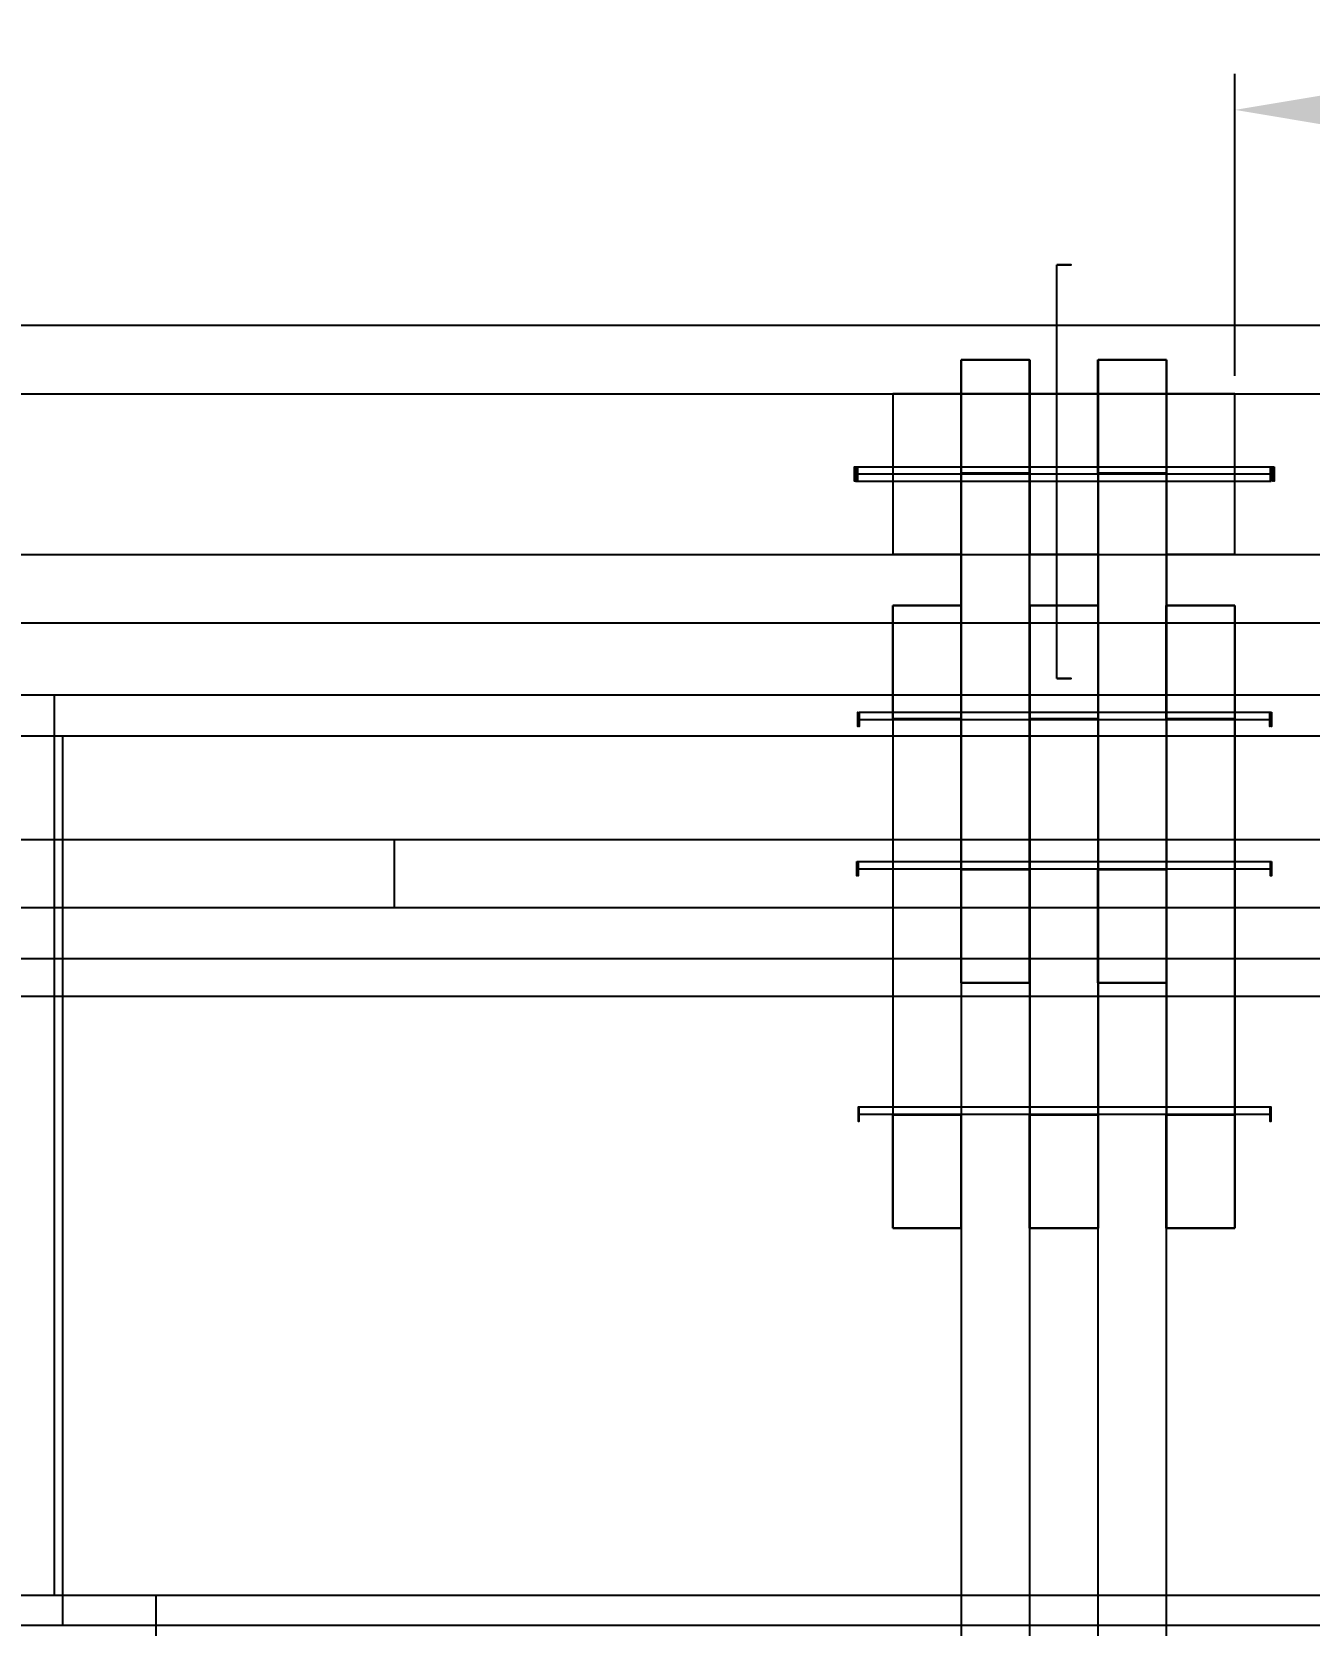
# Model space of a CAD drawing. Header units: millimetres. Extents: x -295 to 1561, y -7 to 1236.
# Drawn here: x -118.1 to -47.1, y 331.6 to 420.1 of the extents above; entities that cross this region are included whole.
import ezdxf

# ---------------------------------------------------------------- set-up
doc = ezdxf.new("R2010")
doc.units = ezdxf.units.MM
doc.header["$MEASUREMENT"] = 0
for name, color, linetype, true_color in [('00_主架構', 7, 'Continuous', 0x000000), ('00_主架構$01_小斜撐', 7, 'Continuous', 0x3f0000), ('00_主架構$02_大斜撐', 7, 'Continuous', 0x7f0000), ('00_主架構$03_橫撐', 7, 'Continuous', 0x3f0000), ('21_螺絲', 5, 'Continuous', 0x0000ff), ('99_尺寸標註', 7, 'Continuous', 0x7d26cd), ('竹編', 7, 'Continuous', 0x000000), ('草地', 7, 'Continuous', 0x000000)]:
    doc.layers.add(name, color=color, linetype=linetype, true_color=true_color)
doc.styles.add('Arial', font='arial.ttf')
doc.dimstyles.new('公釐 - 大模型', dxfattribs={"dimscale": 2, "dimtxt": 1, "dimasz": 3.5, "dimexe": 1, "dimexo": 0.5, "dimgap": 1, "dimtad": 1, "dimtoh": 1, "dimdec": 1, "dimzin": 1, "dimdsep": 46, "dimtxsty": 'Arial', "dimcen": 1, "dimadec": 0, "dimazin": 0, "dimtfac": 1, "dimtdec": 4, "dimtix": 1, "dimtmove": 1, "dimatfit": 3, "dimfxl": 0, "dimtolj": 1, "dimtzin": 1, "dimarcsym": 0})

# ---------------------------------------------------------------- blocks, each defined once
blk = doc.blocks.new('*D44')
at = {"layer": '99_尺寸標註', "color": 0, "lineweight": -2}
for p, q in [((-51.25, 401), (-51.25, 417.76)), ((0, 401), (0, 417.76)), ((-7, 415.76), (-44.25, 415.76))]:
    blk.add_line(p, q, dxfattribs=at)
at = {"layer": '99_尺寸標註', "color": 0}
for points in [[(-44.25, 416.926), (-44.25, 414.593), (-51.25, 415.76)], [(-7, 414.593), (-7, 416.926), (0, 415.76)]]:
    blk.add_solid(points, dxfattribs=at)
at = {"layer": 'Defpoints', "color": 0}
for p in [(-51.25, 415.76), (-51.25, 400), (0, 400)]:
    blk.add_point(p, dxfattribs=at)
at = {"layer": '99_尺寸標註', "color": 0, "insert": (-25.625, 418.781), "char_height": 2, "attachment_point": 5, "style": 'Arial'}
blk.add_mtext('\\A1;51.3', dxfattribs=at)

msp = doc.modelspace()

# ---------------------------------------------------------------- linework, layer by layer
at = {"layer": '00_主架構'}
for points in [[(-66.45, 400), (-68.35, 400), (-70.25, 400)], [(-70.25, 400), (-70.25, 400, 150), (-70.25, 400, 300)], [(-66.45, 400, 300), (-68.35, 400, 300), (-70.25, 400, 300)], [(-70.25, 400), (-70.25, 395.55), (-70.25, 391.1)], [(-70.25, 400, 300), (-70.25, 395.55, 300), (-70.25, 391.1, 300)], [(-66.45, 400, 300), (-64.55, 400, 300), (-62.65, 400, 300)], [(-66.45, 0, 300), (-66.45, 200, 300), (-66.45, 400, 300)], [(-66.45, 0, 291.1), (-66.45, 200, 291.1), (-66.45, 400, 291.1)], [(-62.65, 400, 291.1), (-64.55, 400, 291.1), (-66.45, 400, 291.1)], [(-66.45, 400, 291.1), (-66.45, 400, 295.55), (-66.45, 400, 300)], [(-66.45, 400, 8.9), (-64.55, 400, 8.9), (-62.65, 400, 8.9)], [(-66.45, 0, 8.9), (-66.45, 200, 8.9), (-66.45, 400, 8.9)], [(-66.45, 0), (-66.45, 200), (-66.45, 400)], [(-62.65, 400), (-64.55, 400), (-66.45, 400)], [(-66.45, 400), (-66.45, 400, 4.45), (-66.45, 400, 8.9)], [(-66.45, 391.1), (-66.45, 395.55), (-66.45, 400)], [(-66.45, 400), (-66.45, 400, 150), (-66.45, 400, 300)], [(-66.45, 391.1, 300), (-66.45, 395.55, 300), (-66.45, 400, 300)], [(-62.65, 0, 300), (-62.65, 200, 300), (-62.65, 400, 300)], [(-62.65, 0, 291.1), (-62.65, 200, 291.1), (-62.65, 400, 291.1)], [(-62.65, 400, 300), (-62.65, 400, 295.55), (-62.65, 400, 291.1)], [(-62.65, 0, 8.9), (-62.65, 200, 8.9), (-62.65, 400, 8.9)], [(-62.65, 0), (-62.65, 200), (-62.65, 400)], [(-62.65, 400, 8.9), (-62.65, 400, 4.45), (-62.65, 400)], [(-58.85, 400), (-60.75, 400), (-62.65, 400)], [(-62.65, 400), (-62.65, 400, 150), (-62.65, 400, 300)], [(-58.85, 400, 300), (-60.75, 400, 300), (-62.65, 400, 300)], [(-62.65, 400), (-62.65, 395.55), (-62.65, 391.1)], [(-62.65, 400, 300), (-62.65, 395.55, 300), (-62.65, 391.1, 300)], [(-58.85, 400, 300), (-56.95, 400, 300), (-55.05, 400, 300)], [(-58.85, 0, 300), (-58.85, 200, 300), (-58.85, 400, 300)], [(-58.85, 0, 291.1), (-58.85, 200, 291.1), (-58.85, 400, 291.1)], [(-55.05, 400, 291.1), (-56.95, 400, 291.1), (-58.85, 400, 291.1)], [(-58.85, 400, 291.1), (-58.85, 400, 295.55), (-58.85, 400, 300)], [(-58.85, 400, 8.9), (-56.95, 400, 8.9), (-55.05, 400, 8.9)], [(-58.85, 0, 8.9), (-58.85, 200, 8.9), (-58.85, 400, 8.9)], [(-58.85, 0), (-58.85, 200), (-58.85, 400)], [(-55.05, 400), (-56.95, 400), (-58.85, 400)], [(-58.85, 400), (-58.85, 400, 4.45), (-58.85, 400, 8.9)], [(-58.85, 391.1), (-58.85, 395.55), (-58.85, 400)], [(-58.85, 400), (-58.85, 400, 150), (-58.85, 400, 300)], [(-58.85, 391.1, 300), (-58.85, 395.55, 300), (-58.85, 400, 300)], [(-55.05, 0, 300), (-55.05, 200, 300), (-55.05, 400, 300)], [(-55.05, 0, 291.1), (-55.05, 200, 291.1), (-55.05, 400, 291.1)], [(-55.05, 400, 300), (-55.05, 400, 295.55), (-55.05, 400, 291.1)], [(-55.05, 0, 8.9), (-55.05, 200, 8.9), (-55.05, 400, 8.9)], [(-55.05, 0), (-55.05, 200), (-55.05, 400)], [(-55.05, 400, 8.9), (-55.05, 400, 4.45), (-55.05, 400)], [(-51.25, 400), (-53.15, 400), (-55.05, 400)], [(-55.05, 400), (-55.05, 400, 150), (-55.05, 400, 300)], [(-51.25, 400, 300), (-53.15, 400, 300), (-55.05, 400, 300)], [(-55.05, 400), (-55.05, 395.55), (-55.05, 391.1)], [(-55.05, 400, 300), (-55.05, 395.55, 300), (-55.05, 391.1, 300)], [(-51.25, 391.1), (-51.25, 395.55), (-51.25, 400)], [(-51.25, 400), (-51.25, 400, 150), (-51.25, 400, 300)], [(-51.25, 391.1, 300), (-51.25, 395.55, 300), (-51.25, 400, 300)], [(-70.25, 391.1), (-68.35, 391.1), (-66.45, 391.1)], [(-70.25, 391.1, 300), (-68.35, 391.1, 300), (-66.45, 391.1, 300)], [(-70.25, 391.1), (-70.25, 391.1, 150), (-70.25, 391.1, 300)], [(-66.45, 391.1), (-66.45, 391.1, 150), (-66.45, 391.1, 300)], [(-62.65, 391.1), (-60.75, 391.1), (-58.85, 391.1)], [(-62.65, 391.1, 300), (-60.75, 391.1, 300), (-58.85, 391.1, 300)], [(-62.65, 391.1), (-62.65, 391.1, 150), (-62.65, 391.1, 300)], [(-58.85, 391.1), (-58.85, 391.1, 150), (-58.85, 391.1, 300)], [(-55.05, 391.1), (-53.15, 391.1), (-51.25, 391.1)], [(-55.05, 391.1, 300), (-53.15, 391.1, 300), (-51.25, 391.1, 300)], [(-55.05, 391.1), (-55.05, 391.1, 150), (-55.05, 391.1, 300)], [(-51.25, 391.1), (-51.25, 391.1, 150), (-51.25, 391.1, 300)]]:
    msp.add_open_spline(points, degree=2, dxfattribs=at)
at = {"layer": '00_主架構$01_小斜撐'}
for points in [[(-66.462, 373.594, 11.751), (-66.462, 387.736, 25.893), (-66.462, 401.879, 40.035)], [(-62.662, 401.879, 40.035), (-64.562, 401.879, 40.035), (-66.462, 401.879, 40.035)], [(-66.462, 401.879, 40.035), (-66.462, 398.732, 43.182), (-66.462, 395.585, 46.329)], [(-66.454, 401.879, 259.965), (-64.554, 401.879, 259.965), (-62.654, 401.879, 259.965)], [(-66.454, 373.594, 288.249), (-66.454, 387.736, 274.107), (-66.454, 401.879, 259.965)], [(-66.454, 395.585, 253.671), (-66.454, 398.732, 256.818), (-66.454, 401.879, 259.965)], [(-62.662, 373.594, 11.751), (-62.662, 387.736, 25.893), (-62.662, 401.879, 40.035)], [(-62.662, 395.585, 46.329), (-62.662, 398.732, 43.182), (-62.662, 401.879, 40.035)], [(-62.654, 373.594, 288.249), (-62.654, 387.736, 274.107), (-62.654, 401.879, 259.965)], [(-62.654, 401.879, 259.965), (-62.654, 398.732, 256.818), (-62.654, 395.585, 253.671)], [(-58.862, 401.879, 40.035), (-56.962, 401.879, 40.035), (-55.062, 401.879, 40.035)], [(-58.862, 401.879, 40.035), (-58.862, 387.736, 25.893), (-58.862, 373.594, 11.751)], [(-58.862, 395.585, 46.329), (-58.862, 398.732, 43.182), (-58.862, 401.879, 40.035)], [(-55.054, 401.879, 259.965), (-56.954, 401.879, 259.965), (-58.854, 401.879, 259.965)], [(-58.854, 401.879, 259.965), (-58.854, 387.736, 274.107), (-58.854, 373.594, 288.249)], [(-58.854, 401.879, 259.965), (-58.854, 398.732, 256.818), (-58.854, 395.585, 253.671)], [(-55.062, 401.879, 40.035), (-55.062, 387.736, 25.893), (-55.062, 373.594, 11.751)], [(-55.062, 401.879, 40.035), (-55.062, 398.732, 43.182), (-55.062, 395.585, 46.329)], [(-55.054, 395.585, 253.671), (-55.054, 398.732, 256.818), (-55.054, 401.879, 259.965)], [(-55.054, 401.879, 259.965), (-55.054, 387.736, 274.107), (-55.054, 373.594, 288.249)], [(-66.462, 395.585, 46.329), (-64.562, 395.585, 46.329), (-62.662, 395.585, 46.329)], [(-66.462, 367.301, 18.044), (-66.462, 381.443, 32.186), (-66.462, 395.585, 46.329)], [(-66.454, 367.301, 281.956), (-66.454, 381.443, 267.814), (-66.454, 395.585, 253.671)], [(-62.654, 395.585, 253.671), (-64.554, 395.585, 253.671), (-66.454, 395.585, 253.671)], [(-62.662, 367.301, 18.044), (-62.662, 381.443, 32.186), (-62.662, 395.585, 46.329)], [(-62.654, 367.301, 281.956), (-62.654, 381.443, 267.814), (-62.654, 395.585, 253.671)], [(-55.062, 395.585, 46.329), (-56.962, 395.585, 46.329), (-58.862, 395.585, 46.329)], [(-58.862, 395.585, 46.329), (-58.862, 381.443, 32.186), (-58.862, 367.301, 18.044)], [(-58.854, 395.585, 253.671), (-56.954, 395.585, 253.671), (-55.054, 395.585, 253.671)], [(-58.854, 395.585, 253.671), (-58.854, 381.443, 267.814), (-58.854, 367.301, 281.956)], [(-55.062, 395.585, 46.329), (-55.062, 381.443, 32.186), (-55.062, 367.301, 18.044)], [(-55.054, 395.585, 253.671), (-55.054, 381.443, 267.814), (-55.054, 367.301, 281.956)], [(-70.262, 388.249, 26.406), (-68.362, 388.249, 26.406), (-66.462, 388.249, 26.406)], [(-70.262, 388.249, 26.406), (-70.262, 374.107, 12.264), (-70.262, 359.965, -1.879)], [(-70.262, 381.956, 32.699), (-70.262, 385.102, 29.552), (-70.262, 388.249, 26.406)], [(-66.454, 388.249, 273.594), (-68.354, 388.249, 273.594), (-70.254, 388.249, 273.594)], [(-70.254, 388.249, 273.594), (-70.254, 374.107, 287.736), (-70.254, 359.965, 301.879)], [(-70.254, 388.249, 273.594), (-70.254, 385.102, 270.448), (-70.254, 381.956, 267.301)], [(-66.462, 388.249, 26.406), (-66.462, 374.107, 12.264), (-66.462, 359.965, -1.879)], [(-66.462, 388.249, 26.406), (-66.462, 385.102, 29.552), (-66.462, 381.956, 32.699)], [(-66.454, 381.956, 267.301), (-66.454, 385.102, 270.448), (-66.454, 388.249, 273.594)], [(-66.454, 388.249, 273.594), (-66.454, 374.107, 287.736), (-66.454, 359.965, 301.879)], [(-62.662, 388.249, 26.406), (-60.762, 388.249, 26.406), (-58.862, 388.249, 26.406)], [(-62.662, 388.249, 26.406), (-62.662, 374.107, 12.264), (-62.662, 359.965, -1.879)], [(-62.662, 381.956, 32.699), (-62.662, 385.102, 29.552), (-62.662, 388.249, 26.406)], [(-58.854, 388.249, 273.594), (-60.754, 388.249, 273.594), (-62.654, 388.249, 273.594)], [(-62.654, 388.249, 273.594), (-62.654, 374.107, 287.736), (-62.654, 359.965, 301.879)], [(-62.654, 388.249, 273.594), (-62.654, 385.102, 270.448), (-62.654, 381.956, 267.301)], [(-58.862, 388.249, 26.406), (-58.862, 374.107, 12.264), (-58.862, 359.965, -1.879)], [(-58.862, 388.249, 26.406), (-58.862, 385.102, 29.552), (-58.862, 381.956, 32.699)], [(-58.854, 381.956, 267.301), (-58.854, 385.102, 270.448), (-58.854, 388.249, 273.594)], [(-58.854, 388.249, 273.594), (-58.854, 374.107, 287.736), (-58.854, 359.965, 301.879)], [(-55.068, 388.249, 26.406), (-53.168, 388.249, 26.406), (-51.268, 388.249, 26.406)], [(-55.068, 388.249, 26.406), (-55.068, 374.107, 12.264), (-55.068, 359.965, -1.879)], [(-55.068, 381.956, 32.699), (-55.068, 385.102, 29.552), (-55.068, 388.249, 26.406)], [(-51.259, 388.249, 273.594), (-53.159, 388.249, 273.594), (-55.059, 388.249, 273.594)], [(-55.059, 388.249, 273.594), (-55.059, 374.107, 287.736), (-55.059, 359.965, 301.879)], [(-55.059, 388.249, 273.594), (-55.059, 385.102, 270.448), (-55.059, 381.956, 267.301)], [(-51.268, 388.249, 26.406), (-51.268, 374.107, 12.264), (-51.268, 359.965, -1.879)], [(-51.268, 388.249, 26.406), (-51.268, 385.102, 29.552), (-51.268, 381.956, 32.699)], [(-51.259, 381.956, 267.301), (-51.259, 385.102, 270.448), (-51.259, 388.249, 273.594)], [(-51.259, 388.249, 273.594), (-51.259, 374.107, 287.736), (-51.259, 359.965, 301.879)], [(-66.462, 381.956, 32.699), (-68.362, 381.956, 32.699), (-70.262, 381.956, 32.699)], [(-70.262, 381.956, 32.699), (-70.262, 367.814, 18.557), (-70.262, 353.671, 4.415)], [(-70.254, 381.956, 267.301), (-68.354, 381.956, 267.301), (-66.454, 381.956, 267.301)], [(-70.254, 381.956, 267.301), (-70.254, 367.814, 281.443), (-70.254, 353.671, 295.585)], [(-66.462, 381.956, 32.699), (-66.462, 367.814, 18.557), (-66.462, 353.671, 4.415)], [(-66.454, 381.956, 267.301), (-66.454, 367.814, 281.443), (-66.454, 353.671, 295.585)], [(-58.862, 381.956, 32.699), (-60.762, 381.956, 32.699), (-62.662, 381.956, 32.699)], [(-62.662, 381.956, 32.699), (-62.662, 367.814, 18.557), (-62.662, 353.671, 4.415)], [(-62.654, 381.956, 267.301), (-60.754, 381.956, 267.301), (-58.854, 381.956, 267.301)], [(-62.654, 381.956, 267.301), (-62.654, 367.814, 281.443), (-62.654, 353.671, 295.585)], [(-58.862, 381.956, 32.699), (-58.862, 367.814, 18.557), (-58.862, 353.671, 4.415)], [(-58.854, 381.956, 267.301), (-58.854, 367.814, 281.443), (-58.854, 353.671, 295.585)], [(-51.268, 381.956, 32.699), (-53.168, 381.956, 32.699), (-55.068, 381.956, 32.699)], [(-55.068, 381.956, 32.699), (-55.068, 367.814, 18.557), (-55.068, 353.671, 4.415)], [(-55.059, 381.956, 267.301), (-53.159, 381.956, 267.301), (-51.259, 381.956, 267.301)], [(-55.059, 381.956, 267.301), (-55.059, 367.814, 281.443), (-55.059, 353.671, 295.585)], [(-51.268, 381.956, 32.699), (-51.268, 367.814, 18.557), (-51.268, 353.671, 4.415)], [(-51.259, 381.956, 267.301), (-51.259, 367.814, 281.443), (-51.259, 353.671, 295.585)], [(-62.662, 373.594, 11.751), (-64.562, 373.594, 11.751), (-66.462, 373.594, 11.751)], [(-66.462, 373.594, 11.751), (-66.462, 370.448, 14.898), (-66.462, 367.301, 18.044)], [(-66.454, 373.594, 288.249), (-64.554, 373.594, 288.249), (-62.654, 373.594, 288.249)], [(-66.454, 367.301, 281.956), (-66.454, 370.448, 285.102), (-66.454, 373.594, 288.249)], [(-62.662, 367.301, 18.044), (-62.662, 370.448, 14.898), (-62.662, 373.594, 11.751)], [(-62.654, 373.594, 288.249), (-62.654, 370.448, 285.102), (-62.654, 367.301, 281.956)], [(-58.862, 373.594, 11.751), (-56.962, 373.594, 11.751), (-55.062, 373.594, 11.751)], [(-58.862, 367.301, 18.044), (-58.862, 370.448, 14.898), (-58.862, 373.594, 11.751)], [(-55.054, 373.594, 288.249), (-56.954, 373.594, 288.249), (-58.854, 373.594, 288.249)], [(-58.854, 373.594, 288.249), (-58.854, 370.448, 285.102), (-58.854, 367.301, 281.956)], [(-55.062, 373.594, 11.751), (-55.062, 370.448, 14.898), (-55.062, 367.301, 18.044)], [(-55.054, 367.301, 281.956), (-55.054, 370.448, 285.102), (-55.054, 373.594, 288.249)], [(-66.462, 367.301, 18.044), (-64.562, 367.301, 18.044), (-62.662, 367.301, 18.044)], [(-62.654, 367.301, 281.956), (-64.554, 367.301, 281.956), (-66.454, 367.301, 281.956)], [(-55.062, 367.301, 18.044), (-56.962, 367.301, 18.044), (-58.862, 367.301, 18.044)], [(-58.854, 367.301, 281.956), (-56.954, 367.301, 281.956), (-55.054, 367.301, 281.956)], [(-70.262, 359.965, -1.879), (-68.362, 359.965, -1.879), (-66.462, 359.965, -1.879)], [(-70.262, 353.671, 4.415), (-70.262, 356.818, 1.268), (-70.262, 359.965, -1.879)], [(-66.454, 359.965, 301.879), (-68.354, 359.965, 301.879), (-70.254, 359.965, 301.879)], [(-70.254, 359.965, 301.879), (-70.254, 356.818, 298.732), (-70.254, 353.671, 295.585)], [(-66.462, 359.965, -1.879), (-66.462, 356.818, 1.268), (-66.462, 353.671, 4.415)], [(-66.454, 353.671, 295.585), (-66.454, 356.818, 298.732), (-66.454, 359.965, 301.879)], [(-62.662, 359.965, -1.879), (-60.762, 359.965, -1.879), (-58.862, 359.965, -1.879)], [(-62.662, 353.671, 4.415), (-62.662, 356.818, 1.268), (-62.662, 359.965, -1.879)], [(-58.854, 359.965, 301.879), (-60.754, 359.965, 301.879), (-62.654, 359.965, 301.879)], [(-62.654, 359.965, 301.879), (-62.654, 356.818, 298.732), (-62.654, 353.671, 295.585)], [(-58.862, 359.965, -1.879), (-58.862, 356.818, 1.268), (-58.862, 353.671, 4.415)], [(-58.854, 353.671, 295.585), (-58.854, 356.818, 298.732), (-58.854, 359.965, 301.879)], [(-55.068, 359.965, -1.879), (-53.168, 359.965, -1.879), (-51.268, 359.965, -1.879)], [(-55.068, 353.671, 4.415), (-55.068, 356.818, 1.268), (-55.068, 359.965, -1.879)], [(-51.259, 359.965, 301.879), (-53.159, 359.965, 301.879), (-55.059, 359.965, 301.879)], [(-55.059, 359.965, 301.879), (-55.059, 356.818, 298.732), (-55.059, 353.671, 295.585)], [(-51.268, 359.965, -1.879), (-51.268, 356.818, 1.268), (-51.268, 353.671, 4.415)], [(-51.259, 353.671, 295.585), (-51.259, 356.818, 298.732), (-51.259, 359.965, 301.879)], [(-66.462, 353.671, 4.415), (-68.362, 353.671, 4.415), (-70.262, 353.671, 4.415)], [(-70.254, 353.671, 295.585), (-68.354, 353.671, 295.585), (-66.454, 353.671, 295.585)], [(-58.862, 353.671, 4.415), (-60.762, 353.671, 4.415), (-62.662, 353.671, 4.415)], [(-62.654, 353.671, 295.585), (-60.754, 353.671, 295.585), (-58.854, 353.671, 295.585)], [(-51.268, 353.671, 4.415), (-53.168, 353.671, 4.415), (-55.068, 353.671, 4.415)], [(-55.059, 353.671, 295.585), (-53.159, 353.671, 295.585), (-51.259, 353.671, 295.585)]]:
    msp.add_open_spline(points, degree=2, dxfattribs=at)
at = {"layer": '00_主架構$02_大斜撐'}
for points in [[(7.253, 403.781, 5.346), (-61.066, 403.781, 150.027), (-129.385, 403.781, 294.708)], [(15.3, 403.781, 9.146), (-53.018, 403.781, 153.827), (-121.337, 403.781, 298.508)], [(7.253, 399.981, 5.346), (-61.066, 399.981, 150.027), (-129.385, 399.981, 294.708)], [(15.3, 399.981, 9.146), (-53.018, 399.981, 153.827), (-121.337, 399.981, 298.508)]]:
    msp.add_open_spline(points, degree=2, dxfattribs=at)
at = {"layer": '00_主架構$03_橫撐'}
for points in [[(-281, 391.081, 17.791), (-131, 391.081, 17.791), (19, 391.081, 17.791)], [(-281, 391.081, 8.891), (-131, 391.081, 8.891), (19, 391.081, 8.891)], [(-281, 391.081, 154.45), (-131, 391.081, 154.45), (19, 391.081, 154.45)], [(-281, 391.081, 145.55), (-131, 391.081, 145.55), (19, 391.081, 145.55)], [(-281, 387.281, 17.791), (-131, 387.281, 17.791), (19, 387.281, 17.791)], [(-281, 387.281, 8.891), (-131, 387.281, 8.891), (19, 387.281, 8.891)], [(-281, 387.281, 154.45), (-131, 387.281, 154.45), (19, 387.281, 154.45)], [(-281, 387.281, 145.55), (-131, 387.281, 145.55), (19, 387.281, 145.55)]]:
    msp.add_open_spline(points, degree=2, dxfattribs=at)
at = {"layer": '21_螺絲'}
for points in [[(-61.15, 384.198, 13.341), (-61.15, 395.677, 13.341), (-61.15, 407.156, 13.341)], [(-61.15, 384.198, 150), (-61.15, 395.677, 150), (-61.15, 407.156, 150)], [(-72.382, 395.55, 40.4), (-60.825, 395.55, 40.4), (-49.267, 395.55, 40.4)], [(-72.349, 395.95, 295.55), (-60.713, 395.95, 295.55), (-49.076, 395.95, 295.55)], [(-72.256, 395.95, 260), (-60.769, 395.95, 260), (-49.282, 395.95, 260)], [(-72.217, 395.95, 4.45), (-60.686, 395.95, 4.45), (-49.155, 395.95, 4.45)], [(-72.322, 395.15, 4.45), (-60.786, 395.15, 4.45), (-49.249, 395.15, 4.45)], [(-72.123, 382.32, 273.63), (-60.676, 382.32, 273.63), (-49.23, 382.32, 273.63)], [(-72.208, 381.92, 26.77), (-60.762, 381.92, 26.77), (-49.317, 381.92, 26.77)], [(-72.256, 374.03, 281.92), (-60.743, 374.03, 281.92), (-49.231, 374.03, 281.92)], [(-72.179, 373.63, 18.48), (-60.724, 373.63, 18.48), (-49.269, 373.63, 18.48)], [(-72.153, 360.4, 295.55), (-60.721, 360.4, 295.55), (-49.288, 360.4, 295.55)], [(-72.161, 360, 4.85), (-60.707, 360, 4.85), (-49.254, 360, 4.85)]]:
    msp.add_open_spline(points, degree=2, dxfattribs=at)
for points in [[(-61.15, 407.156, 13.341), (-61.15, 407.156, 13.741), (-60.75, 407.156, 13.741), (-60.35, 407.156, 13.741), (-60.35, 407.156, 13.341), (-60.35, 407.156, 12.941), (-60.75, 407.156, 12.941), (-61.15, 407.156, 12.941), (-61.15, 407.156, 13.341)], [(-61.15, 407.156, 150), (-61.15, 407.156, 150.4), (-60.75, 407.156, 150.4), (-60.35, 407.156, 150.4), (-60.35, 407.156, 150), (-60.35, 407.156, 149.6), (-60.75, 407.156, 149.6), (-61.15, 407.156, 149.6), (-61.15, 407.156, 150)], [(-72.382, 395.55, 40.4), (-72.382, 395.15, 40.4), (-72.382, 395.15, 40), (-72.382, 395.15, 39.6), (-72.382, 395.55, 39.6), (-72.382, 395.95, 39.6), (-72.382, 395.95, 40), (-72.382, 395.95, 40.4), (-72.382, 395.55, 40.4)], [(-72.349, 395.95, 295.55), (-72.349, 395.95, 295.95), (-72.349, 395.55, 295.95), (-72.349, 395.15, 295.95), (-72.349, 395.15, 295.55), (-72.349, 395.15, 295.15), (-72.349, 395.55, 295.15), (-72.349, 395.95, 295.15), (-72.349, 395.95, 295.55)], [(-72.322, 395.15, 4.45), (-72.322, 395.15, 4.05), (-72.322, 395.55, 4.05), (-72.322, 395.95, 4.05), (-72.322, 395.95, 4.45), (-72.322, 395.95, 4.85), (-72.322, 395.55, 4.85), (-72.322, 395.15, 4.85), (-72.322, 395.15, 4.45)], [(-72.256, 395.95, 260), (-72.256, 395.95, 260.4), (-72.256, 395.55, 260.4), (-72.256, 395.15, 260.4), (-72.256, 395.15, 260), (-72.256, 395.15, 259.6), (-72.256, 395.55, 259.6), (-72.256, 395.95, 259.6), (-72.256, 395.95, 260)], [(-72.217, 395.95, 4.45), (-72.217, 395.95, 4.85), (-72.217, 395.55, 4.85), (-72.217, 395.15, 4.85), (-72.217, 395.15, 4.45), (-72.217, 395.15, 4.05), (-72.217, 395.55, 4.05), (-72.217, 395.95, 4.05), (-72.217, 395.95, 4.45)], [(-49.282, 395.95, 260), (-49.282, 395.95, 260.4), (-49.282, 395.55, 260.4), (-49.282, 395.15, 260.4), (-49.282, 395.15, 260), (-49.282, 395.15, 259.6), (-49.282, 395.55, 259.6), (-49.282, 395.95, 259.6), (-49.282, 395.95, 260)], [(-49.267, 395.55, 40.4), (-49.267, 395.15, 40.4), (-49.267, 395.15, 40), (-49.267, 395.15, 39.6), (-49.267, 395.55, 39.6), (-49.267, 395.95, 39.6), (-49.267, 395.95, 40), (-49.267, 395.95, 40.4), (-49.267, 395.55, 40.4)], [(-49.249, 395.15, 4.45), (-49.249, 395.15, 4.05), (-49.249, 395.55, 4.05), (-49.249, 395.95, 4.05), (-49.249, 395.95, 4.45), (-49.249, 395.95, 4.85), (-49.249, 395.55, 4.85), (-49.249, 395.15, 4.85), (-49.249, 395.15, 4.45)], [(-49.155, 395.95, 4.45), (-49.155, 395.95, 4.85), (-49.155, 395.55, 4.85), (-49.155, 395.15, 4.85), (-49.155, 395.15, 4.45), (-49.155, 395.15, 4.05), (-49.155, 395.55, 4.05), (-49.155, 395.95, 4.05), (-49.155, 395.95, 4.45)], [(-49.076, 395.95, 295.55), (-49.076, 395.95, 295.95), (-49.076, 395.55, 295.95), (-49.076, 395.15, 295.95), (-49.076, 395.15, 295.55), (-49.076, 395.15, 295.15), (-49.076, 395.55, 295.15), (-49.076, 395.95, 295.15), (-49.076, 395.95, 295.55)], [(-61.15, 384.198, 13.341), (-61.15, 384.198, 13.741), (-60.75, 384.198, 13.741), (-60.35, 384.198, 13.741), (-60.35, 384.198, 13.341), (-60.35, 384.198, 12.941), (-60.75, 384.198, 12.941), (-61.15, 384.198, 12.941), (-61.15, 384.198, 13.341)], [(-61.15, 384.198, 150), (-61.15, 384.198, 150.4), (-60.75, 384.198, 150.4), (-60.35, 384.198, 150.4), (-60.35, 384.198, 150), (-60.35, 384.198, 149.6), (-60.75, 384.198, 149.6), (-61.15, 384.198, 149.6), (-61.15, 384.198, 150)], [(-72.208, 381.92, 26.77), (-72.208, 381.52, 26.77), (-72.208, 381.52, 26.37), (-72.208, 381.52, 25.97), (-72.208, 381.92, 25.97), (-72.208, 382.32, 25.97), (-72.208, 382.32, 26.37), (-72.208, 382.32, 26.77), (-72.208, 381.92, 26.77)], [(-72.123, 382.32, 273.63), (-72.123, 382.32, 274.03), (-72.123, 381.92, 274.03), (-72.123, 381.52, 274.03), (-72.123, 381.52, 273.63), (-72.123, 381.52, 273.23), (-72.123, 381.92, 273.23), (-72.123, 382.32, 273.23), (-72.123, 382.32, 273.63)], [(-49.317, 381.92, 26.77), (-49.317, 381.52, 26.77), (-49.317, 381.52, 26.37), (-49.317, 381.52, 25.97), (-49.317, 381.92, 25.97), (-49.317, 382.32, 25.97), (-49.317, 382.32, 26.37), (-49.317, 382.32, 26.77), (-49.317, 381.92, 26.77)], [(-49.23, 382.32, 273.63), (-49.23, 382.32, 274.03), (-49.23, 381.92, 274.03), (-49.23, 381.52, 274.03), (-49.23, 381.52, 273.63), (-49.23, 381.52, 273.23), (-49.23, 381.92, 273.23), (-49.23, 382.32, 273.23), (-49.23, 382.32, 273.63)], [(-72.256, 374.03, 281.92), (-72.256, 374.03, 282.32), (-72.256, 373.63, 282.32), (-72.256, 373.23, 282.32), (-72.256, 373.23, 281.92), (-72.256, 373.23, 281.52), (-72.256, 373.63, 281.52), (-72.256, 374.03, 281.52), (-72.256, 374.03, 281.92)], [(-72.179, 373.63, 18.48), (-72.179, 373.23, 18.48), (-72.179, 373.23, 18.08), (-72.179, 373.23, 17.68), (-72.179, 373.63, 17.68), (-72.179, 374.03, 17.68), (-72.179, 374.03, 18.08), (-72.179, 374.03, 18.48), (-72.179, 373.63, 18.48)], [(-49.269, 373.63, 18.48), (-49.269, 373.23, 18.48), (-49.269, 373.23, 18.08), (-49.269, 373.23, 17.68), (-49.269, 373.63, 17.68), (-49.269, 374.03, 17.68), (-49.269, 374.03, 18.08), (-49.269, 374.03, 18.48), (-49.269, 373.63, 18.48)], [(-49.231, 374.03, 281.92), (-49.231, 374.03, 282.32), (-49.231, 373.63, 282.32), (-49.231, 373.23, 282.32), (-49.231, 373.23, 281.92), (-49.231, 373.23, 281.52), (-49.231, 373.63, 281.52), (-49.231, 374.03, 281.52), (-49.231, 374.03, 281.92)], [(-72.161, 360, 4.85), (-72.161, 359.6, 4.85), (-72.161, 359.6, 4.45), (-72.161, 359.6, 4.05), (-72.161, 360, 4.05), (-72.161, 360.4, 4.05), (-72.161, 360.4, 4.45), (-72.161, 360.4, 4.85), (-72.161, 360, 4.85)], [(-72.153, 360.4, 295.55), (-72.153, 360.4, 295.95), (-72.153, 360, 295.95), (-72.153, 359.6, 295.95), (-72.153, 359.6, 295.55), (-72.153, 359.6, 295.15), (-72.153, 360, 295.15), (-72.153, 360.4, 295.15), (-72.153, 360.4, 295.55)], [(-49.288, 360.4, 295.55), (-49.288, 360.4, 295.95), (-49.288, 360, 295.95), (-49.288, 359.6, 295.95), (-49.288, 359.6, 295.55), (-49.288, 359.6, 295.15), (-49.288, 360, 295.15), (-49.288, 360.4, 295.15), (-49.288, 360.4, 295.55)], [(-49.254, 360, 4.85), (-49.254, 359.6, 4.85), (-49.254, 359.6, 4.45), (-49.254, 359.6, 4.05), (-49.254, 360, 4.05), (-49.254, 360.4, 4.05), (-49.254, 360.4, 4.45), (-49.254, 360.4, 4.85), (-49.254, 360, 4.85)]]:
    msp.add_rational_spline(points, [1, 0.707106781187, 1, 0.707106781187, 1, 0.707106781187, 1, 0.707106781187, 1], degree=2, knots=[0, 0, 0, 0.628319, 0.628319, 1.256637, 1.256637, 1.884956, 1.884956, 2.513274, 2.513274, 2.513274], dxfattribs=at)
at = {"layer": '竹編'}
for p, q in [((-97.93, 371.46, 33.875), (-97.93, 375.235, 33.875)), ((-203.259, 333.285, 286.458), (-19.088, 333.285, 286.458)), ((-201.73, 331.63, 285.249), (-19.847, 331.63, 285.249))]:
    msp.add_line(p, q, dxfattribs=at)
for points in [[(-203.259, 383.285, 61.082), (-111.174, 383.285, 61.082), (-19.088, 383.285, 61.082)], [(-203.259, 383.285, 236.458), (-111.174, 383.285, 236.458), (-19.088, 383.285, 236.458)], [(-203.259, 383.285, 148.77), (-111.174, 383.285, 148.77), (-19.088, 383.285, 148.77)], [(-111.174, 383.285, 236.458), (-111.174, 383.285, 148.77), (-111.174, 383.285, 61.082)], [(-201.73, 381.013, 63.02), (-110.789, 381.013, 63.02), (-19.847, 381.013, 63.02)], [(-201.73, 381.013, 235.947), (-110.789, 381.013, 235.947), (-19.847, 381.013, 235.947)], [(-201.73, 381.013, 149.484), (-110.789, 381.013, 149.484), (-19.847, 381.013, 149.484)], [(-110.789, 381.013, 235.947), (-110.789, 381.013, 149.484), (-110.789, 381.013, 63.02)], [(-19.088, 375.235, 33.875), (-111.174, 375.235, 33.875), (-203.259, 375.235, 33.875)], [(-19.847, 371.46, 33.875), (-110.789, 371.46, 33.875), (-201.73, 371.46, 33.875)], [(-203.259, 368.641, 271.813), (-111.174, 368.641, 271.813), (-19.088, 368.641, 271.813)], [(-201.73, 366.549, 270.809), (-110.789, 366.549, 270.809), (-19.847, 366.549, 270.809)], [(-111.174, 66.754, 286.458), (-111.174, 200.02, 286.458), (-111.174, 333.285, 286.458)]]:
    msp.add_open_spline(points, degree=2, dxfattribs=at)
for points, weights in [([(-116.837, 383.285, 236.458), (-116.837, 383.285, 286.458), (-116.837, 333.285, 286.458)], [1, 0.707106781187, 1]), ([(-116.837, 383.285, 61.082), (-116.837, 383.285, 46.287), (-116.837, 375.235, 33.875)], [1, 0.890819341679, 0.863036376345]), ([(-116.382, 381.013, 235.947), (-116.382, 381.013, 285.249), (-116.382, 331.63, 285.249)], [1, 0.707106781187, 1]), ([(-116.382, 381.013, 63.02), (-116.382, 381.013, 46.887), (-116.382, 371.46, 33.875)], [1, 0.880635586467, 0.858561668602])]:
    msp.add_rational_spline(points, weights, degree=2, dxfattribs=at)
at = {"layer": '草地'}
for p, q in [((-97.93, 371.46, 33.875), (-97.93, 375.235, 33.875)), ((-203.259, 333.285, 11.082), (-19.088, 333.285, 11.082)), ((-201.73, 331.63, 13.718), (-19.847, 331.63, 13.718))]:
    msp.add_line(p, q, dxfattribs=at)
for points in [[(-19.088, 375.235, 33.875), (-111.174, 375.235, 33.875), (-203.259, 375.235, 33.875)], [(-19.847, 371.46, 33.875), (-110.789, 371.46, 33.875), (-201.73, 371.46, 33.875)], [(-203.259, 368.641, 25.726), (-111.174, 368.641, 25.726), (-19.088, 368.641, 25.726)], [(-201.73, 366.549, 28.158), (-110.789, 366.549, 28.158), (-19.847, 366.549, 28.158)], [(-111.174, 66.754, 11.082), (-111.174, 200.02, 11.082), (-111.174, 333.285, 11.082)]]:
    msp.add_open_spline(points, degree=2, dxfattribs=at)
for points, weights in [([(-116.837, 375.235, 33.875), (-116.837, 360.452, 11.082), (-116.837, 333.285, 11.082)], [0.863036376345, 0.816287439507, 1]), ([(-116.382, 371.46, 33.875), (-116.382, 356.662, 13.718), (-116.382, 331.63, 13.718)], [0.858561668602, 0.82647119472, 1])]:
    msp.add_rational_spline(points, weights, degree=2, dxfattribs=at)

# ---------------------------------------------------------------- dimensions: what is measured, and where the dimension line sits
at = {"layer": '99_尺寸標註'}
dim = msp.add_aligned_dim(p1=(0, 400), p2=(-51.25, 400), distance=-15.759800614, dimstyle='公釐 - 大模型', dxfattribs=at)
dim.commit()
dim.dimension.update_dxf_attribs({"geometry": '*D44', "text_midpoint": (-25.625, 418.780800614)})

doc.saveas('drawing.dxf')
